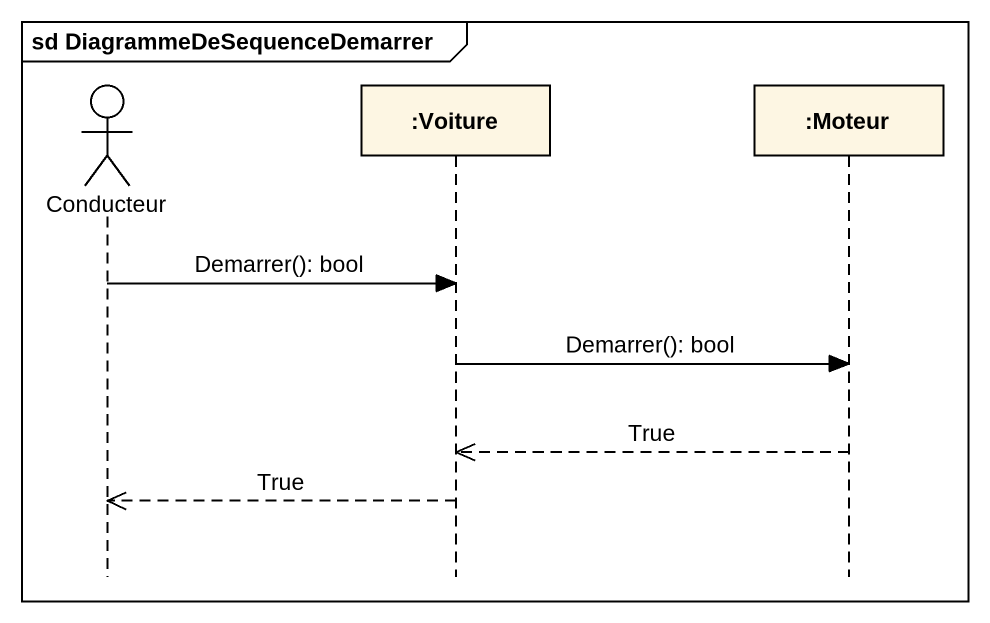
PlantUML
@startuml
mainframe sd DiagrammeDeSequenceDemarrer
hide footbox
actor Conducteur
participant ":Voiture" as Voiture
participant ":Moteur" as Moteur

Conducteur -> Voiture : Demarrer(): bool
Voiture -> Moteur : Demarrer(): bool
Moteur -->> Voiture : True
Voiture -->> Conducteur : True
@enduml
